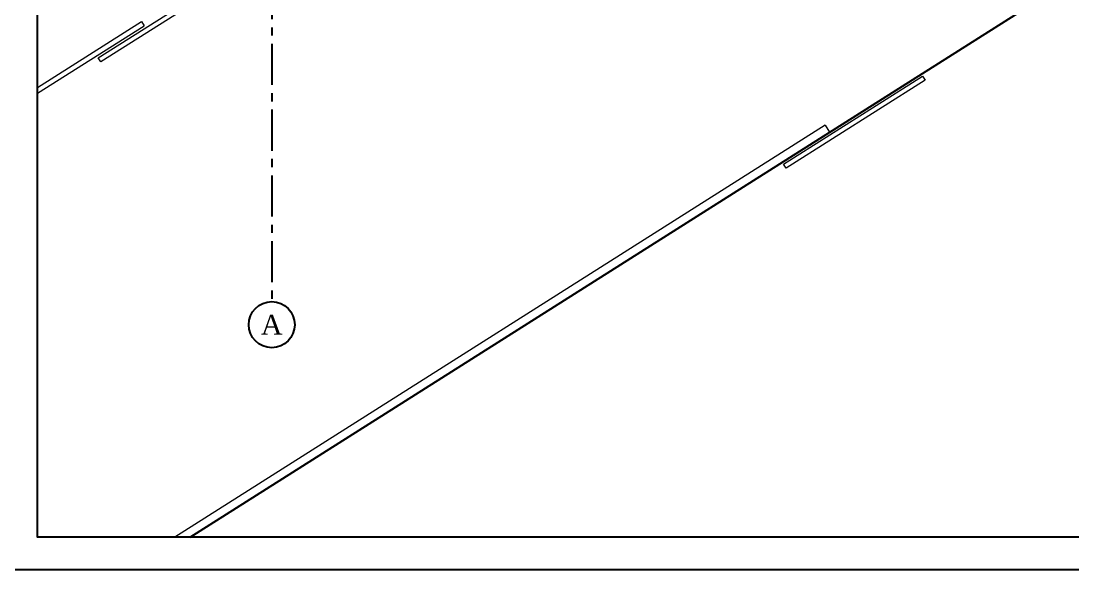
# Model space of a CAD drawing. Header units: millimetres. Extents: x 933584 to 974011, y 4545988 to 4553664.
# Drawn here: x 950512 to 951151, y 4549855 to 4550189 of the extents above; entities that cross this region are included whole.
import ezdxf
from ezdxf.enums import TextEntityAlignment as Align

# ---------------------------------------------------------------- set-up
doc = ezdxf.new("R2010")
doc.units = ezdxf.units.MM
doc.linetypes.add('CENTER', pattern=[2, 1.25, -0.25, 0.25, -0.25])
doc.layers.get('0').update_dxf_attribs({"color": 255})
for name, color, linetype in [('0-CSX-CXS_20', 14, 'CENTER'), ('0-HSL-HTC_200', 1, 'Continuous'), ('0-LNS-SLN', 6, 'Continuous'), ('0-TXT-XBX_20', 3, 'Continuous')]:
    doc.layers.add(name, color=color, linetype=linetype)
doc.layers.add('SFP CAM', color=8, linetype='Continuous', lineweight=9)
doc.styles.get("Standard").update_dxf_attribs({"font": 'times.ttf'})

# ---------------------------------------------------------------- blocks, each defined once
blk = doc.blocks.new('aksno_20')
at = {"layer": '0-TXT-XBX_20'}
blk.add_circle((0, 0), 7, dxfattribs=at)
blk.add_attdef('AKSNO', text='', height=6).set_placement((0, 0), align=Align.MIDDLE_CENTER)
blk = doc.blocks.new('ZVBXZDVB')
at = {"layer": '0-CSX-CXS_20', "ltscale": 20}
blk.add_lwpolyline([(933863.85, 4552835.4), (933863.85, 4551518.59)], dxfattribs=at)
at = {"layer": '0-TXT-XBX_20'}
ref = blk.add_blockref('aksno_20', (933863.85, 4551504.59), dxfattribs=dict(at, xscale=2, yscale=2, zscale=2))
ref.add_attrib('AKSNO', 'A', dxfattribs={"color": 7, "height": 12}).set_placement((933863.85, 4551504.59), align=Align.MIDDLE_CENTER)
blk = doc.blocks.new('XCVBXCVBXZ-flatten-1')
at = {"layer": 'SFP CAM', "color": 252}
for p, q in [((933721.5, 4553148.86), (933784.68, 4553188.91)), ((933721.5, 4553145.31), (933786.28, 4553186.38)), ((933784.68, 4553188.91), (933786.28, 4553186.38)), ((934200.19, 4553125.93), (933804.98, 4552875.4)), ((934202.87, 4553121.71), (933814.32, 4552875.4)), ((934200.19, 4553125.93), (934202.87, 4553121.71))]:
    blk.add_line(p, q, dxfattribs=at)
for points in [[(933844.45, 4553217.92), (933759.99, 4553164.38), (933758.38, 4553166.92), (933842.84, 4553220.46)], [(934261.03, 4553153.25), (934176.57, 4553099.71), (934174.97, 4553102.24), (934259.43, 4553155.78)]]:
    blk.add_lwpolyline(points, close=True, dxfattribs=at)

msp = doc.modelspace()

# ---------------------------------------------------------------- linework, layer by layer
at = {"color": 0}
for points in [[(950501.5, 4551355.4), (952601.5, 4551355.4), (952601.5, 4549855.4), (950501.5, 4549855.4)], [(950521.5, 4551335.4), (952581.5, 4551335.4), (952581.5, 4549875.4), (950521.5, 4549875.4)]]:
    msp.add_lwpolyline(points, close=True, dxfattribs=at)
at = {"layer": '0-HSL-HTC_200', "color": 8}
msp.add_lwpolyline([(951973.84, 4551335.4), (951973.84, 4549875.4), (950614.32, 4549875.4), (951246.51, 4550276.16), (951493.85, 4550184.96), (951493.85, 4551335.4), (951973.84, 4551335.4)], close=True, dxfattribs=at)

# ---------------------------------------------------------------- block references
msp.add_blockref('XCVBXCVBXZ-flatten-1', (16800, -3000))
at = {"layer": '0-LNS-SLN'}
msp.add_blockref('ZVBXZDVB', (16800, -1500), dxfattribs=at)

doc.saveas('drawing.dxf')
